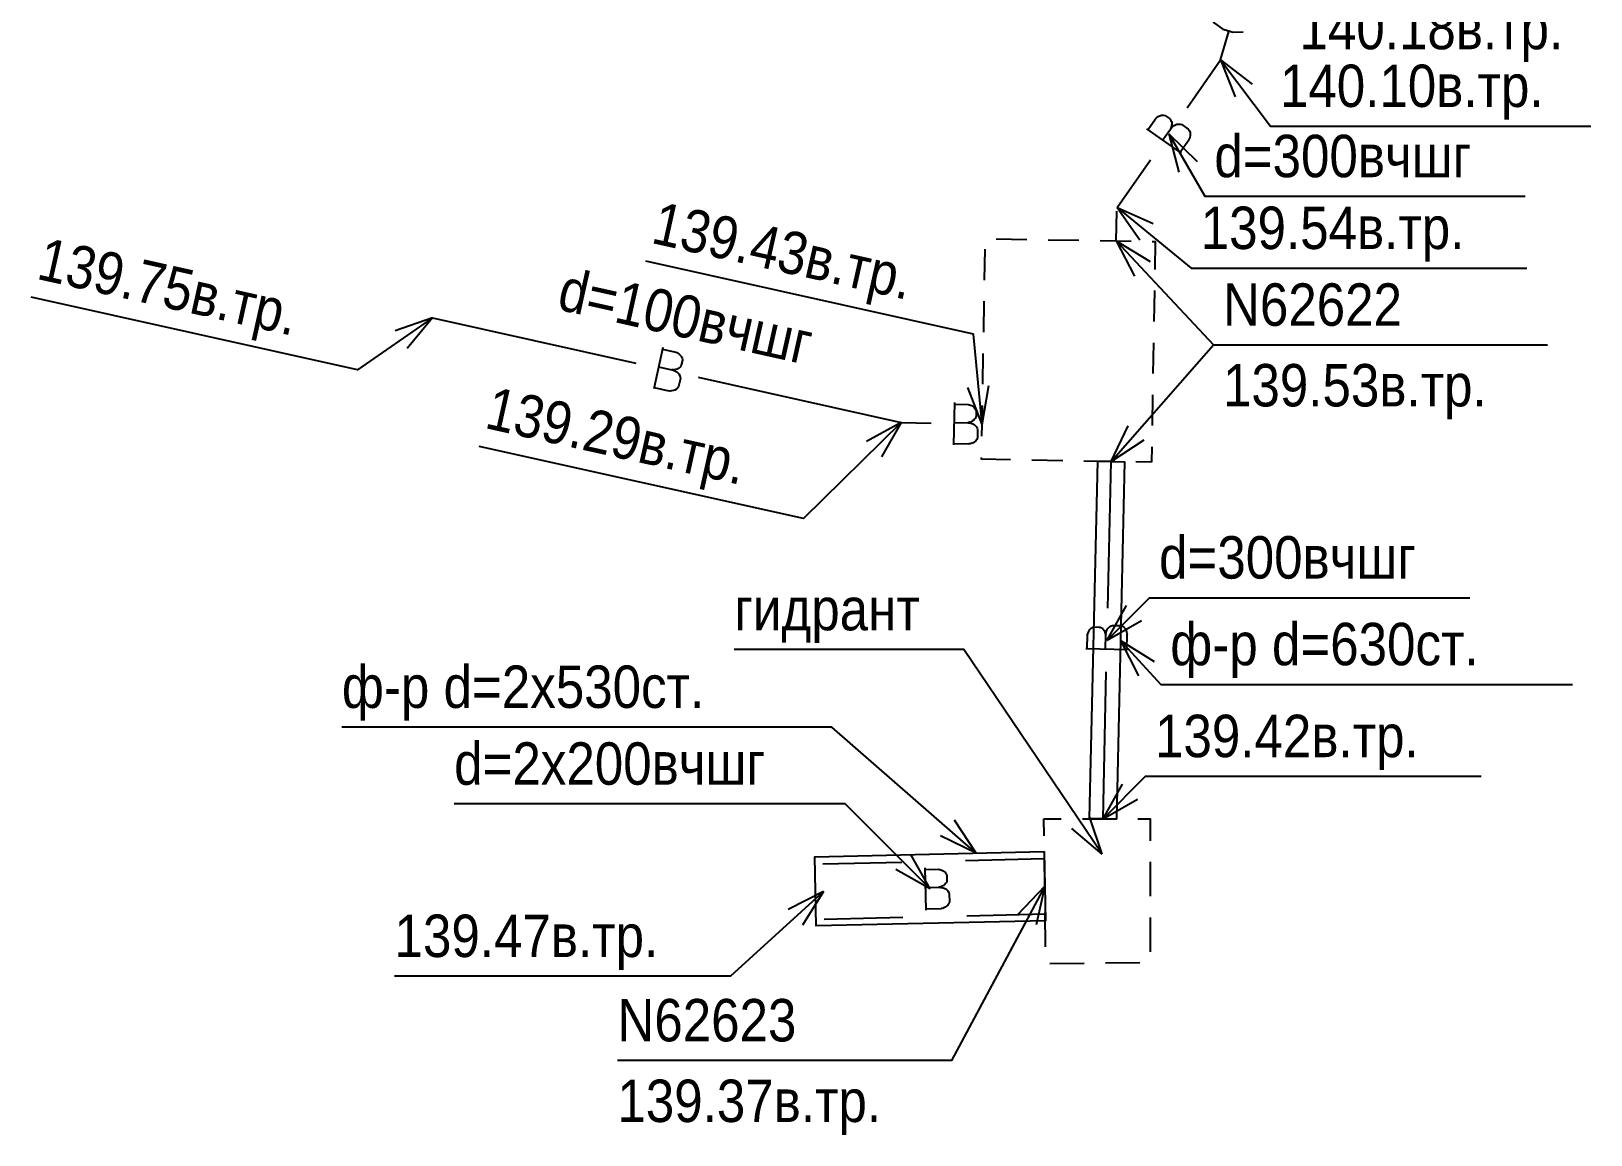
# Model space of a CAD drawing. Header units: metres. Extents: x -3947 to -3704, y 4976 to 6609.
# Drawn here: x -3768.85 to -3732.12, y 5253.19 to 5279.19 of the extents above; entities that cross this region are included whole.
import ezdxf
from ezdxf.enums import TextEntityAlignment as Align

# ---------------------------------------------------------------- set-up
doc = ezdxf.new("R2010")
doc.units = ezdxf.units.M
doc.header["$MEASUREMENT"] = 0
doc.layers.add('Водопровод', color=7, linetype='Continuous', lineweight=25)
doc.styles.add('Style-RUSSIAN_1251', font='RUSSIAN_1251.shx')
doc.styles.add('Style-RUSSIAN_1251 I 0.00000', font='RUSSIAN_1251.shx')

msp = doc.modelspace()

# ---------------------------------------------------------------- linework, layer by layer
at = {"layer": 'Водопровод', "linetype": 'Continuous'}
for p, q in [((-3740.836, 5278.515), (-3740.644, 5279.188)), ((-3741.626, 5277.389), (-3740.836, 5278.515)), ((-3740.836, 5278.515), (-3740.495, 5277.645)), ((-3740.836, 5278.515), (-3740.095, 5277.946)), ((-3742.583, 5276.89), (-3741.766, 5276.317)), ((-3742.203, 5276.623), (-3742.018, 5276.886)), ((-3742.056, 5276.775), (-3741.824, 5275.87)), ((-3742.056, 5276.775), (-3741.391, 5276.119)), ((-3741.793, 5276.336), (-3741.585, 5276.632)), ((-3743.276, 5275.035), (-3742.487, 5276.16)), ((-3743.276, 5275.035), (-3742.737, 5274.272)), ((-3743.276, 5275.035), (-3742.421, 5274.659)), ((-3743.296, 5274.251), (-3743.278, 5274.95)), ((-3746.126, 5274.3), (-3745.399, 5274.287)), ((-3746.394, 5273.328), (-3746.381, 5274.055)), ((-3744.9, 5274.279), (-3744.173, 5274.266)), ((-3743.296, 5274.251), (-3742.864, 5273.422)), ((-3743.296, 5274.251), (-3742.499, 5273.764)), ((-3746.416, 5272.101), (-3746.403, 5272.828)), ((-3742.396, 5273.078), (-3742.409, 5272.351)), ((-3759.397, 5272.436), (-3760.279, 5272.129)), ((-3759.397, 5272.436), (-3759.994, 5271.718)), ((-3759.397, 5272.436), (-3754.608, 5271.368)), ((-3753.971, 5271.736), (-3754.188, 5270.762)), ((-3742.417, 5271.851), (-3742.43, 5271.125)), ((-3746.439, 5270.875), (-3746.426, 5271.601)), ((-3754.072, 5271.283), (-3753.759, 5271.213)), ((-3753.144, 5271.042), (-3748.356, 5269.975)), ((-3754.181, 5270.794), (-3753.828, 5270.715)), ((-3746.456, 5269.925), (-3746.79, 5270.797)), ((-3746.456, 5269.925), (-3746.293, 5270.844)), ((-3742.439, 5270.625), (-3742.451, 5269.898)), ((-3747.102, 5270.439), (-3747.128, 5269.442)), ((-3748.356, 5269.975), (-3749.173, 5269.522)), ((-3748.356, 5269.975), (-3748.823, 5269.165)), ((-3748.356, 5269.975), (-3747.656, 5269.956)), ((-3747.114, 5269.975), (-3746.793, 5269.967)), ((-3743.416, 5269.051), (-3743.011, 5269.893)), ((-3743.416, 5269.051), (-3742.635, 5269.563)), ((-3747.127, 5269.475), (-3746.765, 5269.465)), ((-3742.46, 5269.398), (-3742.466, 5269.035)), ((-3744.556, 5269.071), (-3745.283, 5269.084)), ((-3743.494, 5265.593), (-3743.416, 5269.051)), ((-3742.466, 5269.035), (-3742.83, 5269.041)), ((-3743.511, 5264.843), (-3743.052, 5265.656)), ((-3743.511, 5264.843), (-3742.698, 5265.302)), ((-3743.549, 5264.635), (-3743.542, 5264.957)), ((-3743.196, 5264.836), (-3742.772, 5264.004)), ((-3743.196, 5264.836), (-3742.404, 5264.342)), ((-3743.048, 5264.624), (-3743.04, 5264.986)), ((-3744.013, 5264.646), (-3743.016, 5264.623)), ((-3743.606, 5260.635), (-3743.528, 5264.093)), ((-3743.606, 5260.635), (-3743.147, 5261.448)), ((-3743.606, 5260.635), (-3742.793, 5261.094)), ((-3746.591, 5259.824), (-3747.104, 5260.604)), ((-3744.996, 5260.635), (-3744.592, 5260.635)), ((-3744.991, 5260.231), (-3744.996, 5260.635)), ((-3743.626, 5259.802), (-3744.337, 5260.408)), ((-3743.626, 5259.802), (-3743.922, 5260.687)), ((-3746.591, 5259.824), (-3747.433, 5260.228)), ((-3750.205, 5259.57), (-3748.348, 5259.614)), ((-3747.676, 5258.98), (-3748.135, 5259.794)), ((-3746.848, 5259.65), (-3744.992, 5259.694)), ((-3742.496, 5259.615), (-3742.496, 5258.807)), ((-3747.676, 5258.98), (-3748.489, 5259.441)), ((-3747.803, 5259.475), (-3747.779, 5258.477)), ((-3750.189, 5258.92), (-3751.023, 5258.498)), ((-3750.189, 5258.92), (-3750.686, 5258.129)), ((-3747.792, 5259.011), (-3747.47, 5259.018)), ((-3744.976, 5259.045), (-3745.621, 5258.369)), ((-3744.976, 5259.045), (-3745.18, 5258.133)), ((-3747.78, 5258.51), (-3747.418, 5258.519)), ((-3750.174, 5258.27), (-3748.317, 5258.315)), ((-3746.817, 5258.35), (-3744.961, 5258.395)), ((-3744.961, 5257.615), (-3744.969, 5258.423)), ((-3742.496, 5258.307), (-3742.496, 5257.499)), ((-3744.049, 5257.226), (-3744.857, 5257.216)), ((-3742.741, 5257.242), (-3743.549, 5257.232))]:
    msp.add_line(p, q, dxfattribs=at)
at = {"layer": 'Водопровод', "linetype": 'Continuous', "flags": 128}
for points in [[(-3741.149, 5279.669), (-3741.123, 5279.583), (-3740.982, 5279.384), (-3740.784, 5279.241), (-3740.642, 5279.198), (-3740.55, 5279.17), (-3740.308, 5279.176)], [(-3740.836, 5278.515), (-3739.664, 5276.956), (-3732.118, 5276.956)], [(-3742.553, 5276.869), (-3742.37, 5277.13), (-3742.348, 5277.151), (-3742.304, 5277.181), (-3742.254, 5277.204), (-3742.231, 5277.21), (-3742.206, 5277.213), (-3742.178, 5277.212), (-3742.146, 5277.205), (-3742.132, 5277.2), (-3742.037, 5277.133), (-3742.022, 5277.116), (-3742.005, 5277.088), (-3741.996, 5277.064), (-3741.989, 5277.038), (-3741.989, 5277.004), (-3741.994, 5276.964), (-3742.001, 5276.93), (-3742.018, 5276.886), (-3741.993, 5276.916), (-3741.971, 5276.941), (-3741.931, 5276.972), (-3741.9, 5276.987), (-3741.869, 5276.999), (-3741.825, 5277.005), (-3741.785, 5277.002), (-3741.753, 5276.991), (-3741.597, 5276.882), (-3741.584, 5276.868), (-3741.569, 5276.844), (-3741.556, 5276.81), (-3741.552, 5276.768), (-3741.553, 5276.734), (-3741.563, 5276.684), (-3741.571, 5276.656), (-3741.585, 5276.632)], [(-3742.056, 5276.775), (-3741.209, 5275.301), (-3733.663, 5275.301)], [(-3743.276, 5275.035), (-3741.53, 5273.609), (-3733.623, 5273.609)], [(-3743.673, 5274.257), (-3743.296, 5274.251), (-3742.946, 5274.245)], [(-3743.296, 5274.251), (-3741.005, 5271.8), (-3733.14, 5271.8)], [(-3742.446, 5274.236), (-3742.376, 5274.235), (-3742.388, 5273.578)], [(-3746.456, 5269.925), (-3746.659, 5272.049), (-3754.377, 5273.77)], [(-3759.397, 5272.436), (-3761.166, 5271.21), (-3768.849, 5272.923)], [(-3743.416, 5269.051), (-3741.005, 5271.8), (-3733.14, 5271.8)], [(-3753.979, 5271.7), (-3753.668, 5271.631), (-3753.64, 5271.619), (-3753.595, 5271.59), (-3753.556, 5271.552), (-3753.541, 5271.534), (-3753.528, 5271.512), (-3753.519, 5271.485), (-3753.513, 5271.453), (-3753.512, 5271.437), (-3753.538, 5271.324), (-3753.548, 5271.304), (-3753.567, 5271.277), (-3753.586, 5271.261), (-3753.607, 5271.244), (-3753.639, 5271.23), (-3753.678, 5271.22), (-3753.711, 5271.214), (-3753.759, 5271.213), (-3753.722, 5271.201), (-3753.69, 5271.19), (-3753.646, 5271.165), (-3753.62, 5271.142), (-3753.597, 5271.118), (-3753.575, 5271.08), (-3753.563, 5271.041), (-3753.56, 5271.008), (-3753.602, 5270.822), (-3753.609, 5270.805), (-3753.626, 5270.782), (-3753.653, 5270.757), (-3753.69, 5270.737), (-3753.721, 5270.724), (-3753.771, 5270.715), (-3753.8, 5270.711), (-3753.828, 5270.715)], [(-3747.103, 5270.403), (-3746.784, 5270.394), (-3746.754, 5270.388), (-3746.704, 5270.368), (-3746.658, 5270.339), (-3746.64, 5270.323), (-3746.624, 5270.304), (-3746.61, 5270.279), (-3746.597, 5270.249), (-3746.594, 5270.234), (-3746.597, 5270.118), (-3746.603, 5270.096), (-3746.617, 5270.067), (-3746.633, 5270.047), (-3746.65, 5270.026), (-3746.678, 5270.007), (-3746.714, 5269.989), (-3746.746, 5269.977), (-3746.793, 5269.967), (-3746.754, 5269.962), (-3746.721, 5269.957), (-3746.673, 5269.941), (-3746.643, 5269.924), (-3746.616, 5269.904), (-3746.587, 5269.872), (-3746.567, 5269.836), (-3746.559, 5269.804), (-3746.564, 5269.613), (-3746.568, 5269.595), (-3746.58, 5269.569), (-3746.601, 5269.539), (-3746.633, 5269.512), (-3746.662, 5269.494), (-3746.709, 5269.475), (-3746.737, 5269.467), (-3746.765, 5269.465)], [(-3746.46, 5269.648), (-3746.456, 5269.925), (-3746.448, 5270.375)], [(-3748.356, 5269.975), (-3750.662, 5267.707), (-3758.297, 5269.409)], [(-3745.783, 5269.093), (-3746.466, 5269.105), (-3746.466, 5269.148)], [(-3743.329, 5269.05), (-3743.416, 5269.051), (-3744.056, 5269.062)], [(-3743.291, 5260.627), (-3743.921, 5260.642), (-3743.731, 5269.058), (-3743.101, 5269.044), (-3743.291, 5260.627)], [(-3743.511, 5264.843), (-3742.511, 5265.843), (-3734.965, 5265.843)], [(-3743.977, 5264.645), (-3743.969, 5264.964), (-3743.963, 5264.994), (-3743.943, 5265.044), (-3743.914, 5265.09), (-3743.899, 5265.108), (-3743.88, 5265.124), (-3743.855, 5265.139), (-3743.825, 5265.151), (-3743.81, 5265.154), (-3743.694, 5265.152), (-3743.672, 5265.146), (-3743.642, 5265.132), (-3743.622, 5265.117), (-3743.602, 5265.099), (-3743.582, 5265.071), (-3743.564, 5265.035), (-3743.552, 5265.003), (-3743.542, 5264.957), (-3743.537, 5264.995), (-3743.533, 5265.029), (-3743.517, 5265.077), (-3743.499, 5265.106), (-3743.48, 5265.134), (-3743.448, 5265.163), (-3743.412, 5265.183), (-3743.38, 5265.191), (-3743.189, 5265.187), (-3743.171, 5265.183), (-3743.145, 5265.171), (-3743.115, 5265.15), (-3743.088, 5265.118), (-3743.07, 5265.089), (-3743.051, 5265.042), (-3743.042, 5265.014), (-3743.04, 5264.986)], [(-3743.196, 5264.836), (-3742.247, 5263.801), (-3732.548, 5263.801)], [(-3743.626, 5259.802), (-3746.882, 5264.624), (-3752.29, 5264.624)], [(-3746.591, 5259.824), (-3749.991, 5262.795), (-3761.532, 5262.795)], [(-3743.606, 5260.635), (-3742.606, 5261.635), (-3734.699, 5261.635)], [(-3747.676, 5258.98), (-3749.676, 5260.985), (-3758.888, 5260.985)], [(-3744.092, 5260.635), (-3743.606, 5260.635), (-3743.284, 5260.635)], [(-3742.784, 5260.635), (-3742.496, 5260.635), (-3742.496, 5260.115)], [(-3744.994, 5259.859), (-3744.958, 5258.23), (-3750.358, 5258.11), (-3750.394, 5259.739), (-3744.994, 5259.859)], [(-3744.975, 5258.923), (-3744.976, 5259.045), (-3744.985, 5259.731)], [(-3747.802, 5259.438), (-3747.483, 5259.446), (-3747.453, 5259.441), (-3747.402, 5259.423), (-3747.355, 5259.396), (-3747.336, 5259.382), (-3747.319, 5259.364), (-3747.303, 5259.34), (-3747.289, 5259.31), (-3747.285, 5259.295), (-3747.283, 5259.18), (-3747.288, 5259.157), (-3747.3, 5259.127), (-3747.314, 5259.106), (-3747.331, 5259.085), (-3747.358, 5259.064), (-3747.393, 5259.044), (-3747.425, 5259.03), (-3747.47, 5259.018), (-3747.432, 5259.015), (-3747.398, 5259.012), (-3747.349, 5258.999), (-3747.319, 5258.983), (-3747.29, 5258.965), (-3747.26, 5258.934), (-3747.239, 5258.899), (-3747.228, 5258.867), (-3747.224, 5258.677), (-3747.227, 5258.658), (-3747.238, 5258.632), (-3747.258, 5258.601), (-3747.289, 5258.572), (-3747.316, 5258.553), (-3747.362, 5258.531), (-3747.39, 5258.521), (-3747.418, 5258.519)], [(-3750.189, 5258.92), (-3752.376, 5256.925), (-3760.291, 5256.925)], [(-3744.976, 5259.045), (-3747.171, 5254.937), (-3755.043, 5254.937)]]:
    msp.add_lwpolyline(points, dxfattribs=at)

# ---------------------------------------------------------------- texts
at = {"layer": 'Водопровод', "linetype": 'Continuous', "style": 'Style-RUSSIAN_1251', "width": 0.9}
for s, p in [('140.18в.тр.', (-3738.978, 5279.767)), ('140.10в.тр.', (-3739.439, 5278.406)), ('d=300вчшг', (-3740.984, 5276.751)), ('139.54в.тр.', (-3741.305, 5275.059)), ('N62622', (-3740.78, 5273.25)), ('N62622', (-3740.78, 5273.25)), ('139.53в.тр.', (-3740.78, 5271.35)), ('139.53в.тр.', (-3740.78, 5271.35)), ('d=300вчшг', (-3742.286, 5267.293)), ('гидрант', (-3752.29, 5266.074)), ('ф-р d=630ст.', (-3742.022, 5265.251)), ('ф-р d=2х530ст.', (-3761.532, 5264.245)), ('139.42в.тр.', (-3742.381, 5263.085)), ('d=2x200вчшг', (-3758.888, 5262.435)), ('139.47в.тр.', (-3760.291, 5258.375)), ('N62623', (-3755.043, 5256.387)), ('139.37в.тр.', (-3755.043, 5254.487))]:
    msp.add_text(s, height=1, dxfattribs=at).set_placement(p, align=Align.TOP_LEFT)
for s, p in [('139.43в.тр.', (-3754.061, 5275.185)), ('139.75в.тр.', (-3768.534, 5274.338)), ('139.29в.тр.', (-3757.981, 5270.824))]:
    msp.add_text(s, height=1, rotation=347.4329, dxfattribs=at).set_placement(p, align=Align.TOP_LEFT)
at = {"layer": 'Водопровод', "linetype": 'Continuous', "style": 'Style-RUSSIAN_1251 I 0.00000', "width": 0.9}
msp.add_text('d=100вчшг', height=1, rotation=347.433, dxfattribs=at).set_placement((-3756.494, 5272.644))

doc.saveas('drawing.dxf')
